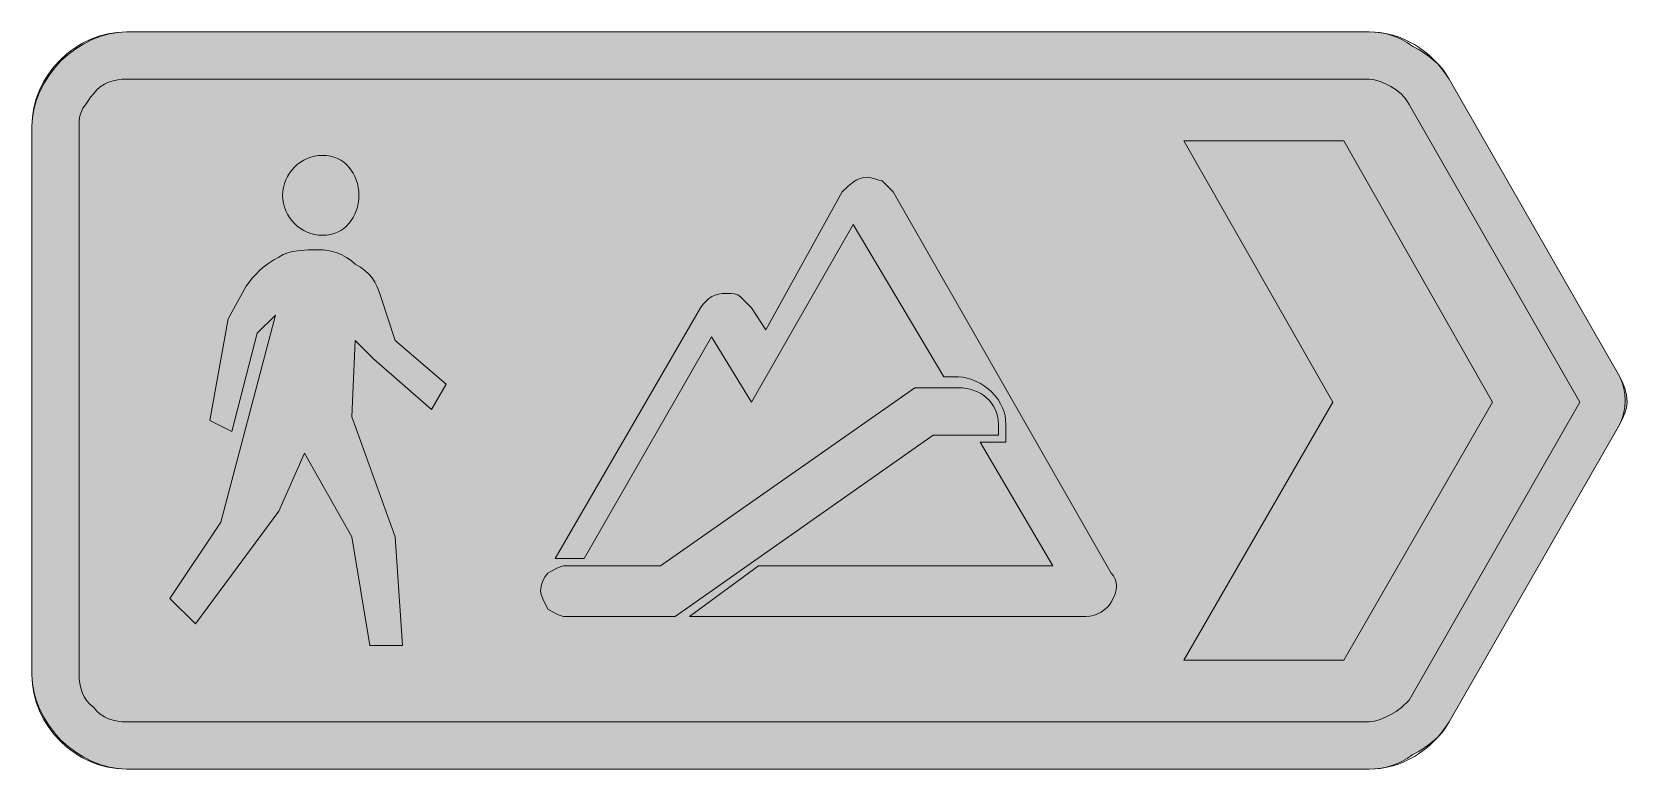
# Model space of a CAD drawing. Header units: metres. Extents: x 20 to 547, y 10 to 254.
import ezdxf

# ---------------------------------------------------------------- set-up
doc = ezdxf.new("R2010")
doc.units = ezdxf.units.M
for name, color, linetype, true_color in [('FILL_BLUE_0000FF', 7, 'Continuous', 0x0000ff), ('FILL_WHITE_FFFFFF', 7, 'Continuous', 0xffffff), ('STROKE_BLUE_0000FF', 7, 'Continuous', 0x0000ff), ('STROKE_WHITE_FFFFFF', 7, 'Continuous', 0xffffff)]:
    doc.layers.add(name, color=color, linetype=linetype, true_color=true_color)

msp = doc.modelspace()

# ---------------------------------------------------------------- hatches: boundary and pattern name
at = {"layer": 'FILL_BLUE_0000FF', "true_color": 0x0000ff}
h = msp.add_hatch(color=7, dxfattribs=at)
h.dxf.hatch_style = 1
h.paths.add_polyline_path([(461.55, 238.32), (463.35, 238.11), (465.15, 237.57), (466.95, 236.8), (468.75, 235.92), (470.53, 234.81), (472.2, 233.37), (473.64, 231.7), (474.75, 229.92), (531.15, 131.52), (474.75, 33.12), (472.2, 30.72), (470.53, 29.41), (468.75, 28.32), (466.95, 27.44), (465.15, 26.67), (463.35, 26.13), (461.55, 25.92), (51.15, 25.92), (49.75, 25.98), (48.28, 26.16), (46.78, 26.49), (45.3, 26.97), (43.87, 27.62), (42.54, 28.45), (41.36, 29.48), (40.35, 30.72), (39.11, 31.73), (38.08, 32.91), (37.25, 34.24), (36.6, 35.67), (36.12, 37.15), (35.79, 38.65), (35.61, 40.12), (35.55, 41.52), (35.55, 222.72), (35.57, 224.33), (35.7, 225.72), (36.06, 227.11), (36.75, 228.72), (37.65, 229.81), (38.55, 231.12), (39.45, 232.43), (40.35, 233.52), (41.36, 234.76), (42.54, 235.79), (43.87, 236.62), (45.3, 237.27), (46.78, 237.75), (48.28, 238.08), (49.75, 238.26), (51.15, 238.32), (461.55, 238.32)])
at = {"layer": 'FILL_WHITE_FFFFFF', "true_color": 0xffffff}
h = msp.add_hatch(color=7, dxfattribs=at)
h.dxf.hatch_style = 1
h.paths.add_polyline_path([(461.55, 253.92), (463.35, 253.86), (465.15, 253.68), (466.95, 253.35), (468.75, 252.87), (470.55, 252.22), (472.35, 251.39), (474.15, 250.36), (475.95, 249.12), (477.75, 248.16), (479.51, 247.09), (481.22, 245.91), (482.85, 244.62), (484.36, 243.21), (485.74, 241.69), (486.94, 240.06), (487.95, 238.32), (544.35, 139.92), (545.23, 138.1), (546, 136.17), (546.54, 134.01), (546.7, 132.82), (546.75, 131.52), (546.54, 129.72), (546, 127.92), (545.23, 126.12), (544.35, 124.32), (487.95, 25.92), (486.94, 24.18), (485.74, 22.54), (484.36, 21.03), (482.85, 19.62), (481.22, 18.33), (479.51, 17.14), (477.75, 16.08), (475.95, 15.12), (474.15, 13.88), (472.35, 12.85), (470.55, 12.02), (468.75, 11.37), (466.95, 10.89), (465.15, 10.56), (463.35, 10.38), (461.55, 10.32), (51.15, 10.32), (48.4, 10.49), (45.58, 10.98), (42.73, 11.78), (39.9, 12.87), (37.12, 14.25), (34.44, 15.89), (31.91, 17.78), (29.55, 19.92), (27.41, 22.28), (25.52, 24.81), (23.88, 27.49), (22.5, 30.27), (21.41, 33.1), (20.61, 35.95), (20.12, 38.77), (19.95, 41.52), (19.95, 222.72), (20.12, 225.47), (20.61, 228.29), (21.41, 231.14), (22.5, 233.97), (23.88, 236.75), (25.52, 239.43), (27.41, 241.96), (29.55, 244.32), (31.91, 246.46), (34.44, 248.35), (37.12, 249.99), (39.9, 251.37), (42.73, 252.46), (45.58, 253.26), (48.4, 253.75), (51.15, 253.92), (461.55, 253.92)])
h = msp.add_hatch(color=7, dxfattribs=at)
h.dxf.hatch_style = 1
h.paths.add_polyline_path([(453.15, 217.92), (502.35, 131.52), (453.15, 46.32), (400.35, 46.32), (449.55, 131.52), (400.35, 217.92), (453.15, 217.92)])
h = msp.add_hatch(color=7, dxfattribs=at)
h.dxf.hatch_style = 1
h.paths.add_polyline_path([(127.89, 198.59), (127.73, 197.29), (127.46, 196.03), (127.09, 194.82), (126.62, 193.67), (126.05, 192.58), (125.39, 191.56), (124.65, 190.62), (123.82, 189.76), (122.91, 189), (121.92, 188.33), (120.86, 187.77), (119.73, 187.32), (118.53, 186.99), (117.27, 186.79), (115.95, 186.72), (114.62, 186.79), (113.32, 186.99), (112.06, 187.32), (110.85, 187.77), (109.7, 188.33), (108.61, 189), (107.59, 189.76), (106.65, 190.62), (105.79, 191.56), (105.03, 192.58), (104.36, 193.67), (103.8, 194.82), (103.35, 196.03), (103.02, 197.29), (102.82, 198.59), (102.75, 199.92), (102.82, 201.25), (103.02, 202.55), (103.35, 203.81), (103.8, 205.02), (104.36, 206.17), (105.03, 207.26), (105.79, 208.28), (106.65, 209.22), (107.59, 210.08), (108.61, 210.84), (109.7, 211.51), (110.85, 212.07), (112.06, 212.52), (113.32, 212.85), (114.62, 213.05), (115.95, 213.12), (117.27, 213.05), (118.53, 212.85), (119.73, 212.52), (120.86, 212.07), (121.92, 211.51), (122.91, 210.84), (123.82, 210.08), (124.65, 209.22), (125.39, 208.28), (126.05, 207.26), (126.62, 206.17), (127.09, 205.02), (127.46, 203.81), (127.73, 202.55), (127.89, 201.25), (127.95, 199.92), (127.89, 198.59)])
h = msp.add_hatch(color=7, dxfattribs=at)
h.dxf.hatch_style = 1
h.paths.add_polyline_path([(240.75, 162.72), (241.65, 163.96), (242.57, 164.99), (243.51, 165.82), (244.5, 166.47), (245.54, 166.95), (246.66, 167.28), (247.85, 167.46), (249.15, 167.52), (250.74, 167.5), (252, 167.37), (253.03, 167.01), (253.95, 166.32), (257.55, 162.72), (262.35, 155.52), (287.55, 201.12), (289.37, 202.88), (291.3, 204.42), (292.34, 205.03), (293.46, 205.51), (294.65, 205.81), (295.95, 205.92), (297.04, 205.73), (298.35, 205.32), (299.66, 204.91), (300.75, 204.72), (304.35, 201.12), (376.35, 75.12), (377.14, 74.17), (377.7, 73.11), (378.04, 71.98), (378.15, 70.77), (378.04, 69.51), (377.7, 68.2), (377.14, 66.87), (376.35, 65.52), (375.79, 64.62), (375.04, 63.76), (374.11, 62.95), (373.05, 62.22), (371.87, 61.61), (370.61, 61.13), (369.3, 60.83), (367.95, 60.72), (237.15, 60.72), (259.95, 77.52), (357.15, 77.52), (333.15, 118.32), (341.55, 118.32), (341.55, 124.32), (341.49, 125.67), (341.31, 127.02), (340.98, 128.37), (340.5, 129.72), (339.85, 131.07), (339.02, 132.42), (337.99, 133.77), (336.75, 135.12), (335.74, 136.02), (334.56, 136.88), (333.23, 137.69), (331.8, 138.42), (330.32, 139.03), (328.82, 139.51), (327.35, 139.81), (325.95, 139.92), (321.15, 139.92), (291.15, 190.32), (257.55, 131.52), (244.35, 153.12), (202.35, 79.92), (196.35, 79.92), (195.15, 79.92), (192.75, 79.92), (240.75, 162.72)])
h = msp.add_hatch(color=7, dxfattribs=at)
h.dxf.hatch_style = 1
h.paths.add_polyline_path([(125.55, 87.12), (109.95, 114.72), (101.55, 95.52), (73.95, 58.32), (65.55, 66.72), (82.35, 91.92), (100.35, 160.32), (94.35, 154.32), (85.95, 121.92), (78.75, 125.52), (84.75, 159.12), (90.75, 169.92), (92.78, 172.6), (93.96, 173.91), (95.25, 175.17), (96.66, 176.38), (98.18, 177.51), (99.81, 178.57), (101.55, 179.52), (102.95, 180.31), (104.46, 180.91), (106.04, 181.33), (107.7, 181.62), (111.17, 181.88), (114.75, 181.92), (116.15, 181.86), (117.64, 181.68), (119.18, 181.35), (120.75, 180.87), (122.32, 180.22), (123.86, 179.39), (125.35, 178.36), (126.75, 177.12), (128.44, 176.16), (129.92, 175.09), (131.2, 173.91), (132.3, 172.62), (133.23, 171.21), (134.01, 169.69), (134.64, 168.06), (135.15, 166.32), (139.95, 151.92), (156.75, 137.52), (151.95, 129.12), (132.75, 145.92), (126.75, 151.92), (125.55, 126.72), (139.95, 87.12), (142.35, 51.12), (131.55, 51.12), (125.55, 87.12)])
h = msp.add_hatch(color=7, dxfattribs=at)
h.dxf.hatch_style = 1
h.paths.add_polyline_path([(196.35, 60.72), (195.5, 60.77), (194.74, 60.93), (193.35, 61.47), (190.35, 63.12), (188.7, 66.57), (188.16, 68.01), (187.95, 69.12), (188.16, 70.9), (188.7, 72.57), (189.47, 74.01), (190.35, 75.12), (193.35, 76.77), (194.74, 77.31), (195.5, 77.47), (196.35, 77.52), (227.55, 77.52), (311.55, 136.32), (325.95, 136.32), (327.28, 136.26), (328.58, 136.1), (329.84, 135.83), (331.05, 135.46), (332.2, 134.99), (333.29, 134.42), (334.31, 133.76), (335.25, 133.02), (336.11, 132.19), (336.87, 131.28), (337.54, 130.29), (338.1, 129.23), (338.55, 128.1), (338.88, 126.9), (339.08, 125.64), (339.15, 124.32), (339.15, 120.72), (317.55, 120.72), (232.35, 60.72), (196.35, 60.72)])

# ---------------------------------------------------------------- linework, layer by layer
at = {"layer": 'FILL_BLUE_0000FF', "lineweight": 0, "true_color": 0x0000ff}
msp.add_lwpolyline([(461.55, 238.32), (463.35, 238.11), (465.15, 237.57), (466.95, 236.8), (468.75, 235.92), (470.53, 234.81), (472.2, 233.37), (473.64, 231.7), (474.75, 229.92), (531.15, 131.52), (474.75, 33.12), (472.2, 30.72), (470.53, 29.41), (468.75, 28.32), (466.95, 27.44), (465.15, 26.67), (463.35, 26.13), (461.55, 25.92), (51.15, 25.92), (49.75, 25.98), (48.28, 26.16), (46.78, 26.49), (45.3, 26.97), (43.87, 27.62), (42.54, 28.45), (41.36, 29.48), (40.35, 30.72), (39.11, 31.73), (38.08, 32.91), (37.25, 34.24), (36.6, 35.67), (36.12, 37.15), (35.79, 38.65), (35.61, 40.12), (35.55, 41.52), (35.55, 222.72), (35.57, 224.33), (35.7, 225.72), (36.06, 227.11), (36.75, 228.72), (37.65, 229.81), (38.55, 231.12), (39.45, 232.43), (40.35, 233.52), (41.36, 234.76), (42.54, 235.79), (43.87, 236.62), (45.3, 237.27), (46.78, 237.75), (48.28, 238.08), (49.75, 238.26), (51.15, 238.32)], close=True, dxfattribs=at)
at = {"layer": 'FILL_WHITE_FFFFFF', "lineweight": 0, "true_color": 0xffffff}
for points in [[(461.55, 253.92), (463.35, 253.86), (465.15, 253.68), (466.95, 253.35), (468.75, 252.87), (470.55, 252.22), (472.35, 251.39), (474.15, 250.36), (475.95, 249.12), (477.75, 248.16), (479.51, 247.09), (481.22, 245.91), (482.85, 244.62), (484.36, 243.21), (485.74, 241.69), (486.94, 240.06), (487.95, 238.32), (544.35, 139.92), (545.23, 138.1), (546, 136.17), (546.54, 134.01), (546.7, 132.82), (546.75, 131.52), (546.54, 129.72), (546, 127.92), (545.23, 126.12), (544.35, 124.32), (487.95, 25.92), (486.94, 24.18), (485.74, 22.54), (484.36, 21.03), (482.85, 19.62), (481.22, 18.33), (479.51, 17.14), (477.75, 16.08), (475.95, 15.12), (474.15, 13.88), (472.35, 12.85), (470.55, 12.02), (468.75, 11.37), (466.95, 10.89), (465.15, 10.56), (463.35, 10.38), (461.55, 10.32), (51.15, 10.32), (48.4, 10.49), (45.58, 10.98), (42.73, 11.78), (39.9, 12.87), (37.12, 14.25), (34.44, 15.89), (31.91, 17.78), (29.55, 19.92), (27.41, 22.28), (25.52, 24.81), (23.88, 27.49), (22.5, 30.27), (21.41, 33.1), (20.61, 35.95), (20.12, 38.77), (19.95, 41.52), (19.95, 222.72), (20.12, 225.47), (20.61, 228.29), (21.41, 231.14), (22.5, 233.97), (23.88, 236.75), (25.52, 239.43), (27.41, 241.96), (29.55, 244.32), (31.91, 246.46), (34.44, 248.35), (37.12, 249.99), (39.9, 251.37), (42.73, 252.46), (45.58, 253.26), (48.4, 253.75), (51.15, 253.92)], [(127.89, 198.59), (127.73, 197.29), (127.46, 196.03), (127.09, 194.82), (126.62, 193.67), (126.05, 192.58), (125.39, 191.56), (124.65, 190.62), (123.82, 189.76), (122.91, 189), (121.92, 188.33), (120.86, 187.77), (119.73, 187.32), (118.53, 186.99), (117.27, 186.79), (115.95, 186.72), (114.62, 186.79), (113.32, 186.99), (112.06, 187.32), (110.85, 187.77), (109.7, 188.33), (108.61, 189), (107.59, 189.76), (106.65, 190.62), (105.79, 191.56), (105.03, 192.58), (104.36, 193.67), (103.8, 194.82), (103.35, 196.03), (103.02, 197.29), (102.82, 198.59), (102.75, 199.92), (102.82, 201.25), (103.02, 202.55), (103.35, 203.81), (103.8, 205.02), (104.36, 206.17), (105.03, 207.26), (105.79, 208.28), (106.65, 209.22), (107.59, 210.08), (108.61, 210.84), (109.7, 211.51), (110.85, 212.07), (112.06, 212.52), (113.32, 212.85), (114.62, 213.05), (115.95, 213.12), (117.27, 213.05), (118.53, 212.85), (119.73, 212.52), (120.86, 212.07), (121.92, 211.51), (122.91, 210.84), (123.82, 210.08), (124.65, 209.22), (125.39, 208.28), (126.05, 207.26), (126.62, 206.17), (127.09, 205.02), (127.46, 203.81), (127.73, 202.55), (127.89, 201.25), (127.95, 199.92)], [(240.75, 162.72), (241.65, 163.96), (242.57, 164.99), (243.51, 165.82), (244.5, 166.47), (245.54, 166.95), (246.66, 167.28), (247.85, 167.46), (249.15, 167.52), (250.74, 167.5), (252, 167.37), (253.03, 167.01), (253.95, 166.32), (257.55, 162.72), (262.35, 155.52), (287.55, 201.12), (289.37, 202.88), (291.3, 204.42), (292.34, 205.03), (293.46, 205.51), (294.65, 205.81), (295.95, 205.92), (297.04, 205.73), (298.35, 205.32), (299.66, 204.91), (300.75, 204.72), (304.35, 201.12), (376.35, 75.12), (377.14, 74.17), (377.7, 73.11), (378.04, 71.98), (378.15, 70.77), (378.04, 69.51), (377.7, 68.2), (377.14, 66.87), (376.35, 65.52), (375.79, 64.62), (375.04, 63.76), (374.11, 62.95), (373.05, 62.22), (371.87, 61.61), (370.61, 61.13), (369.3, 60.83), (367.95, 60.72), (237.15, 60.72), (259.95, 77.52), (357.15, 77.52), (333.15, 118.32), (341.55, 118.32), (341.55, 124.32), (341.49, 125.67), (341.31, 127.02), (340.98, 128.37), (340.5, 129.72), (339.85, 131.07), (339.02, 132.42), (337.99, 133.77), (336.75, 135.12), (335.74, 136.02), (334.56, 136.88), (333.23, 137.69), (331.8, 138.42), (330.32, 139.03), (328.82, 139.51), (327.35, 139.81), (325.95, 139.92), (321.15, 139.92), (291.15, 190.32), (257.55, 131.52), (244.35, 153.12), (202.35, 79.92), (196.35, 79.92), (195.15, 79.92), (192.75, 79.92)], [(125.55, 87.12), (109.95, 114.72), (101.55, 95.52), (73.95, 58.32), (65.55, 66.72), (82.35, 91.92), (100.35, 160.32), (94.35, 154.32), (85.95, 121.92), (78.75, 125.52), (84.75, 159.12), (90.75, 169.92), (92.78, 172.6), (93.96, 173.91), (95.25, 175.17), (96.66, 176.38), (98.18, 177.51), (99.81, 178.57), (101.55, 179.52), (102.95, 180.31), (104.46, 180.91), (106.04, 181.33), (107.7, 181.62), (111.17, 181.88), (114.75, 181.92), (116.15, 181.86), (117.64, 181.68), (119.18, 181.35), (120.75, 180.87), (122.32, 180.22), (123.86, 179.39), (125.35, 178.36), (126.75, 177.12), (128.44, 176.16), (129.92, 175.09), (131.2, 173.91), (132.3, 172.62), (133.23, 171.21), (134.01, 169.69), (134.64, 168.06), (135.15, 166.32), (139.95, 151.92), (156.75, 137.52), (151.95, 129.12), (132.75, 145.92), (126.75, 151.92), (125.55, 126.72), (139.95, 87.12), (142.35, 51.12), (131.55, 51.12)], [(196.35, 60.72), (195.5, 60.77), (194.74, 60.93), (193.35, 61.47), (190.35, 63.12), (188.7, 66.57), (188.16, 68.01), (187.95, 69.12), (188.16, 70.9), (188.7, 72.57), (189.47, 74.01), (190.35, 75.12), (193.35, 76.77), (194.74, 77.31), (195.5, 77.47), (196.35, 77.52), (227.55, 77.52), (311.55, 136.32), (325.95, 136.32), (327.28, 136.26), (328.58, 136.1), (329.84, 135.83), (331.05, 135.46), (332.2, 134.99), (333.29, 134.42), (334.31, 133.76), (335.25, 133.02), (336.11, 132.19), (336.87, 131.28), (337.54, 130.29), (338.1, 129.23), (338.55, 128.1), (338.88, 126.9), (339.08, 125.64), (339.15, 124.32), (339.15, 120.72), (317.55, 120.72), (232.35, 60.72)]]:
    msp.add_lwpolyline(points, close=True, dxfattribs=at)
at = {"layer": 'FILL_WHITE_FFFFFF', "lineweight": 0, "true_color": 0x0000ff}
msp.add_lwpolyline([(453.15, 217.92), (502.35, 131.52), (453.15, 46.32), (400.35, 46.32), (449.55, 131.52), (400.35, 217.92)], close=True, dxfattribs=at)
at = {"layer": 'STROKE_BLUE_0000FF', "lineweight": 0, "true_color": 0x0000ff}
msp.add_lwpolyline([(487.95, 238.32), (544.35, 139.92), (545.14, 138.07), (545.7, 136.13), (546.04, 134.14), (546.15, 132.12), (546.04, 130.1), (545.7, 128.11), (545.14, 126.17), (544.35, 124.32), (487.95, 25.92), (486.78, 24.16), (485.54, 22.49), (484.21, 20.92), (482.81, 19.43), (481.34, 18.05), (479.81, 16.77), (478.21, 15.59), (476.55, 14.52), (474.83, 13.56), (473.07, 12.72), (471.25, 12), (469.39, 11.41), (467.48, 10.94), (465.54, 10.6), (463.56, 10.39), (461.55, 10.32), (51.15, 10.32), (48.03, 10.49), (44.99, 10.97), (42.03, 11.76), (39.19, 12.83), (36.47, 14.17), (33.9, 15.76), (31.48, 17.58), (29.25, 19.62), (27.21, 21.85), (25.39, 24.27), (23.8, 26.84), (22.46, 29.56), (21.39, 32.4), (20.6, 35.36), (20.12, 38.4), (19.95, 41.52), (19.95, 222.72), (20.12, 225.84), (20.6, 228.88), (21.39, 231.84), (22.46, 234.68), (23.8, 237.4), (25.39, 239.97), (27.21, 242.39), (29.25, 244.62), (31.48, 246.66), (33.9, 248.48), (36.47, 250.07), (39.19, 251.41), (42.03, 252.48), (44.99, 253.27), (48.03, 253.75), (51.15, 253.92), (461.55, 253.92), (463.56, 253.85), (465.54, 253.64), (467.48, 253.3), (469.39, 252.83), (471.25, 252.24), (473.07, 251.52), (474.83, 250.68), (476.55, 249.72), (478.21, 248.65), (479.81, 247.47), (481.34, 246.19), (482.81, 244.81), (484.21, 243.32), (485.54, 241.75), (486.78, 240.08), (487.95, 238.32)], dxfattribs=at)
at = {"layer": 'STROKE_WHITE_FFFFFF', "lineweight": 0, "true_color": 0xffffff}
msp.add_lwpolyline([(237.35, 63.76), (237.35, 63.76)], dxfattribs=at)

doc.saveas('drawing.dxf')
